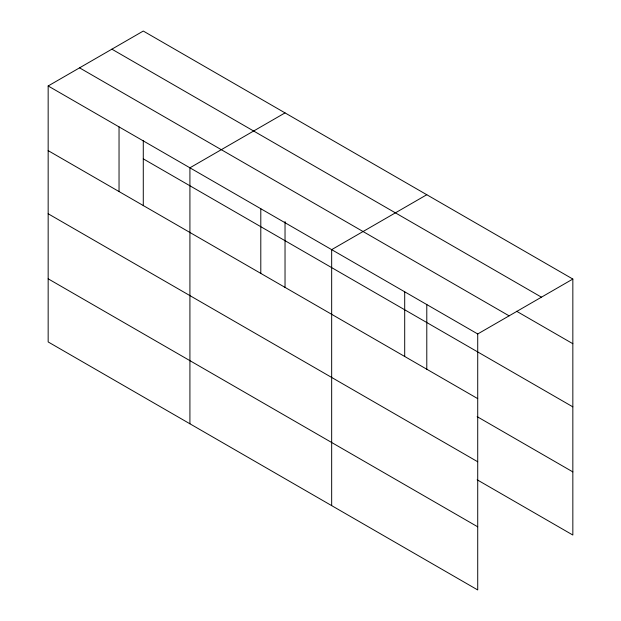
<?xml version="1.0" encoding="UTF-8"?>
<svg xmlns="http://www.w3.org/2000/svg" width="621" height="621" viewBox="0 0 621 621"><rect width="100%" height="100%" fill="white"/><g stroke="black" fill="none" stroke-linecap="round" stroke-linejoin="round"><path stroke-width="0.93" d="M143.28 205.722L143.28 140.672M285.031 221.557L285.031 287.562M426.79 304.36L426.79 369.402M48.159 85.97L477.72 333.966L477.72 589.95L48.159 341.946L48.159 85.97L143.28 31.05L572.841 279.054L572.841 535.03L477.153 479.792M285.031 112.89L189.917 167.81L189.917 423.786M426.79 194.73L331.668 249.65L331.668 505.626M477.72 333.966L572.841 279.054M111.889 49.175L541.45 297.172M516.602 311.253L572.841 343.716M79.55 67.844L509.111 315.848M143.28 158.852L572.841 406.856M48.159 150.631L477.72 398.635M477.153 416.652L572.841 471.898M48.159 213.764L477.72 461.768M48.159 278.813L477.72 526.818M404.698 291.808L404.698 356.477M260.797 208.726L260.797 273.395M119.038 126.886L119.038 191.555"/></g></svg>
